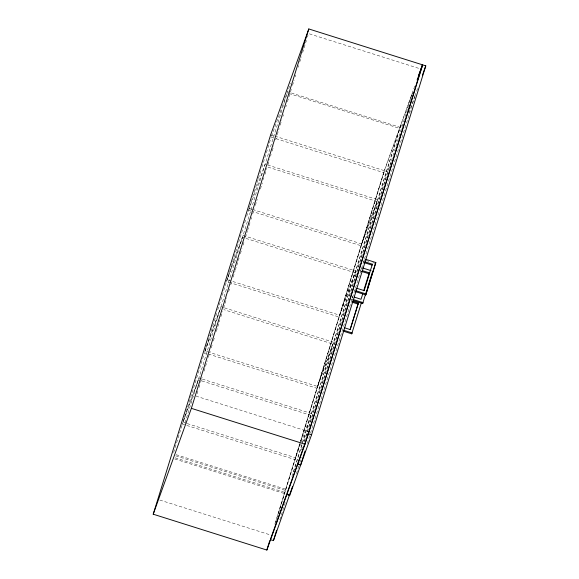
<?xml version="1.0" encoding="UTF-8"?>
<svg xmlns="http://www.w3.org/2000/svg" width="579" height="579" viewBox="0 0 579 579"><rect width="100%" height="100%" fill="white"/><g stroke="black" fill="none" stroke-linecap="round" stroke-linejoin="round"><path stroke-width="0.43" stroke-dasharray="2.9 2.17" d="M173.613 452.467L182.132 424.928M202.346 379.093L311.422 413.5L294.921 459.567L182.399 424.067L204.459 352.799L316.981 388.299L332.918 344.064L223.834 309.649M209.323 352.329L205.031 350.968L214.049 321.823M214.317 320.969L216.705 313.253M217.769 309.823L226.259 282.386M230.818 282.885L226.527 281.532L245.662 219.694M246.726 216.264L258.191 179.244M258.451 178.383L260.847 170.653M261.911 167.222L270.943 138.026M185.019 422.858L287.56 91.8L290.6 83.362M197.895 391.028L196.288 396.21L308.802 431.702M198.959 387.575L200.298 383.255M200.566 382.393L202.165 377.211M204.04 371.168L207.246 360.804M208.317 357.352L210.184 351.308M211.255 347.856L212.327 344.404M213.39 340.951L214.462 337.492M216.336 331.449L219.81 320.23M220.874 316.771L222.481 311.596M223.552 308.137L226.758 297.78M228.625 291.736L229.697 288.284M230.768 284.832L232.099 280.511M233.171 277.059L235.045 271.015M235.313 270.147L239.055 258.06M240.386 253.747L241.993 248.565M243.057 245.112L244.396 240.792M245.467 237.339L247.334 231.296M247.602 230.435L250.012 222.662M251.076 219.209L251.612 217.487M252.683 214.027L254.282 208.853M255.353 205.393L257.228 199.35M260.434 188.993L262.301 182.95M263.373 179.497L263.908 177.767M264.979 174.315L266.847 168.272M267.918 164.82L269.517 159.638M270.588 156.185L271.124 154.455M272.195 151.003L273.795 145.821M275.669 139.778L276.205 138.048M277.269 134.596L279.143 128.552M280.207 125.1L281.814 119.918M282.885 116.466L283.421 114.736M285.823 106.97L286.359 105.24M287.423 101.788L291.432 88.84M292.504 85.381L294.11 80.206M295.174 76.746L295.71 75.024M298.12 67.251L298.648 65.528M299.719 62.069L301.326 56.894M302.658 52.573L306.4 40.487M307.471 37.034L308.006 35.305M274.873 524.125L300.291 442.023M300.559 441.155L384.29 170.653L414.81 85.967M275.474 522.381L299.727 444.021M299.994 443.159L383.725 172.665L412.545 92.705M278.34 513.718L300.537 442.009M300.805 441.147L384.514 170.725L387.633 171.71L391.556 160.824M291.946 476.43L400.075 127.3L287.56 91.8M293.567 471.957L400.863 125.361L402.427 125.853M279.852 519.891L285.469 501.747M301.514 449.905L303.121 444.723M304.192 441.27L387.633 171.71M304.489 441.639L411.792 95.036M296.47 473.658L298.88 465.885M299.893 462.578L301.5 457.396M352.112 298.243L352.633 296.571L352.3 297.476M360.478 271.066L361.586 267.643L361.26 268.547M307.34 443.485L310.337 433.83M310.554 433.121L414.644 96.888M354.891 290.535L355.477 288.783M363.583 262.446L364.69 259.023L364.365 259.928M271.515 136.318L281.937 107.397M282.248 106.543L287.148 92.937M248.89 209.41L265.088 164.204L377.609 199.697L361.665 243.933L252.589 209.518M226.527 281.532L242.463 237.296L354.978 272.796L339.041 317.031L231.68 283.16M205.031 350.968L220.968 306.74L333.482 342.232L317.545 386.468L210.184 352.597M204.771 351.945L220.404 308.564M182.399 424.067L198.344 379.831L310.858 415.331M408.817 112.934L414.854 96.172L412.516 95.434M414.911 96.02L417.625 88.478M351.525 299.987L351.851 299.082M309.396 33.85L421.056 69.075M400.806 125.505L402.369 125.998M288.87 93.48L399.669 128.429M270.661 134.806L274.106 135.891M274.967 136.166L384.29 170.653M271.211 137.165L383.725 172.665M267.961 167.114L377.038 201.528L361.101 245.764L253.74 211.892M249.151 208.433L251.727 209.251M248.586 210.264L252.878 211.617M366.08 260.47L369.503 261.549M372.934 262.634L375.503 263.445M245.605 236.283L243.028 235.472L227.091 279.7L339.605 315.2L355.542 270.965L246.466 236.558M201.485 378.818L198.908 378.007L182.964 422.236L186.402 423.321M187.263 423.596L295.485 457.736M176.168 454.696L286.967 489.653M175.755 455.832L286.554 490.789M175.191 457.844L285.99 492.794M174.786 458.973L286.446 494.205M159.818 500.068L270.617 535.018"/><path stroke-width="0.87" d="M153.218 514.203L270.661 134.806L308.81 28.95L422.438 64.797L304.995 444.194L266.847 550.05L153.218 514.203L191.367 408.347L308.81 28.95M266.847 550.05L269.792 540.54M270.313 539.642L273.433 540.627L276.646 530.255M308.462 433.78L422.663 64.87L425.782 65.854L311.582 434.764L300.711 464.937L297.592 463.953L308.462 433.78L311.582 434.764M273.433 540.627L292.46 486.621M286.663 494.271L289.782 495.255L300.653 465.089L304.988 451.113M350.107 329.617L358.343 303.15L352.416 301.275M358.343 303.15L350.172 329.56L344.244 327.692M362.678 294.125L361.035 299.292L354.326 297.099M363.67 290.774L369.272 272.825L362.497 270.69M364.14 290.672L372.377 264.205L364.756 261.802M343.166 331.123L351.735 333.822L361.535 302.325M353.241 300.53L362.664 303.505L366.934 289.855M367.397 288.212L372.724 271.153M355.484 291.642L365.769 294.885L375.829 262.533L365.544 259.291M365.769 294.885L375.829 262.533M418.776 74.959L422.438 64.797M417.104 80.047L422.663 64.87M422.46 75.067L425.782 65.854M307.283 435.922L308.802 431.702M270.617 538.803L286.612 494.423L289.732 495.407M286.967 493.431L297.534 464.105L300.653 465.089M369.272 272.825L368.946 273.737L361.325 271.334M372.377 264.205L372.051 265.117L364.43 262.714M351.735 333.822L352.068 332.918L343.499 330.218M362.664 303.505L362.99 302.6L352.705 299.35M362.44 267.911L371.009 270.617M356.584 288.219L364.205 290.622M355.817 290.73L366.094 293.98M352.09 302.187L358.017 304.055M191.367 408.347L304.995 444.194"/></g></svg>
